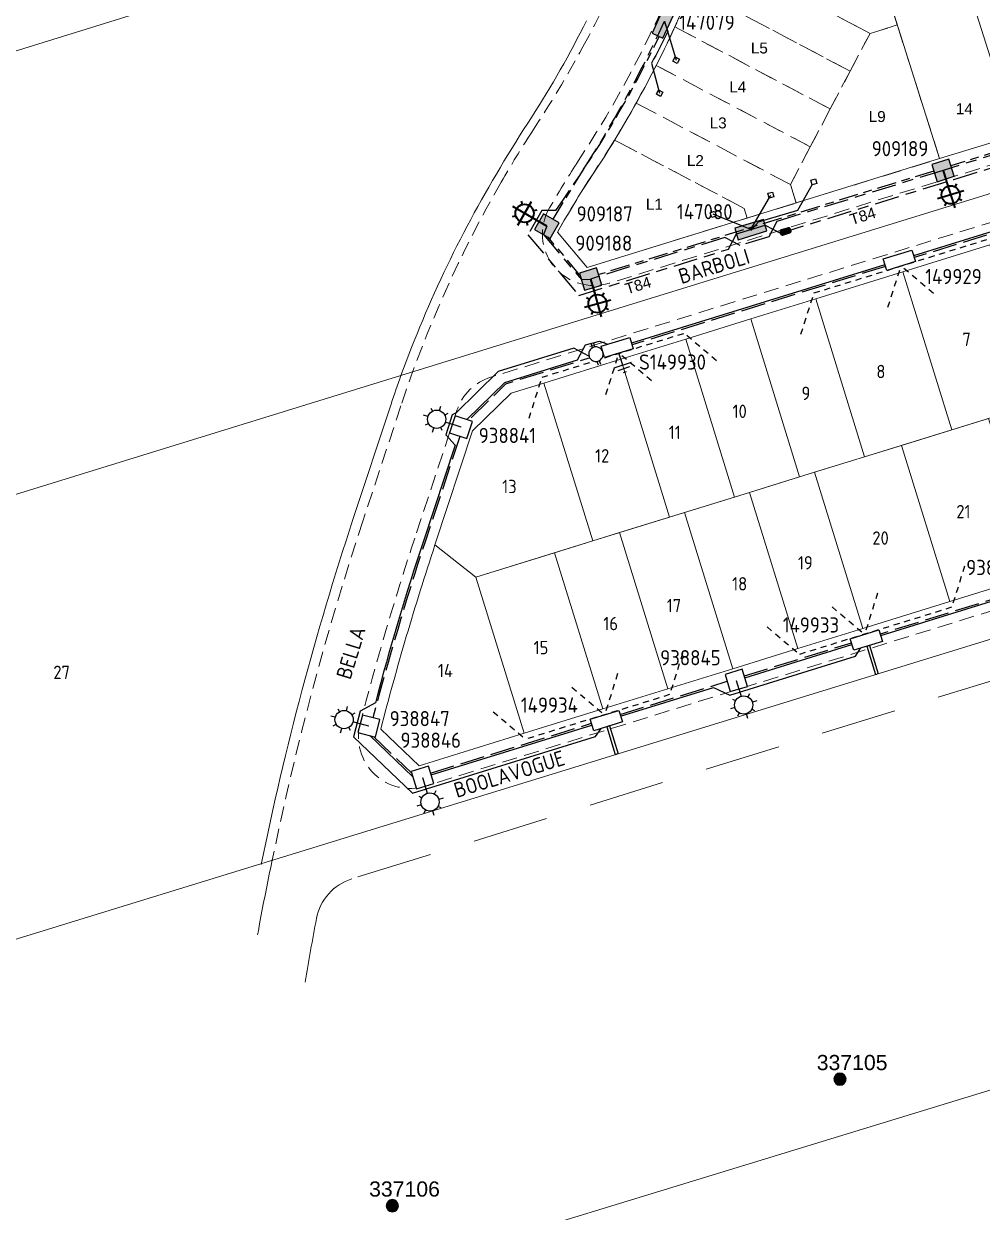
# Model space of a CAD drawing. Header units: metres. Extents: x 305887 to 307188, y 6269913 to 6270847.
# Drawn here: x 306325.2 to 306483, y 6270285.3 to 6270480.8 of the extents above; entities that cross this region are included whole.
import ezdxf
from ezdxf.enums import TextEntityAlignment as Align

# ---------------------------------------------------------------- set-up
doc = ezdxf.new("R2010")
doc.units = ezdxf.units.M
for name, pattern in [('Cable Exist UG', [8.2, 4, -1.2, 1.8, -1.2]), ('Dash', [5, 3, -2]), ('DASHED', [0.75, 0.5, -0.25]), ('IE Trench LV', [6.5, 5, -1.5]), ('IECLDOTA', [1.8, 1, -0.8]), ('IECLROU40', [4, 2.5, -1.5])]:
    doc.linetypes.add(name, pattern=pattern)
doc.layers.get('0').update_dxf_attribs({"color": 6})
for name, color, linetype, lineweight in [('Cadastre Developer_SP_EXT', 9, 'Continuous', 5), ('Cadastre Developer_SP_NEW', 2, 'Continuous', 5), ('Cadastre Land Parcels_SP_EXT', 9, 'Continuous', 5), ('Cadastre Road Names_SP_HV_LV_SL_EXT', 9, 'Continuous', 5)]:
    doc.layers.add(name, color=color, linetype=linetype, lineweight=lineweight)
for name, color, linetype in [('Equip_LV_EXT', 7, 'Continuous'), ('Equip_LV_NEW', 2, 'Continuous'), ('Equip_SP_SL_EXT', 7, 'Continuous'), ('Equip_SP_SL_NEW', 2, 'Continuous'), ('Mains_LV_EXT', 7, 'Continuous'), ('Mains_LV_NEW_R6', 2, 'Continuous'), ('Mains_LV_NEW_T84', 2, 'Continuous'), ('Mains_LV_SL_EXT', 7, 'Continuous'), ('Notes_SP_MISC', 7, 'Continuous'), ('Services_SP_EXT', 7, 'Continuous'), ('Services_SP_NEW_UG', 2, 'Continuous'), ('SupportsOH_SP_TR_HV_LV_SL_EXT', 7, 'Continuous'), ('SupportsUG_SP_LV_EXT', 7, 'Continuous'), ('SupportsUG_SP_LV_NEW', 2, 'Continuous'), ('SupportsUG_SP_LV_SL_EXT', 7, 'Continuous'), ('SupportsUG_SP_LV_SL_NEW', 2, 'Continuous'), ('Trench_SP_NEW', 2, 'Continuous'), ('UG_Details_SP_MISC', 7, 'Continuous')]:
    doc.layers.add(name, color=color, linetype=linetype)
doc.styles.add('COLUMN_LABEL', font='arial.ttf')
doc.styles.add('iecARIAL', font='arial.ttf', dxfattribs={"height": 2})
doc.styles.add('iecISOCP', font='isocp.shx')
doc.styles.add('ieISOCP', font='isocp.shx')
doc.styles.add('POLE_LABEL', font='arial.ttf')
doc.styles.add('SL_LABEL', font='arial.ttf')
doc.styles.get("Standard").update_dxf_attribs({"font": 'arial.ttf'})
doc.linetypes.add('Cable 4', pattern='A,5.25,-0.1,["o",Standard,S=2,R=0,X=1.2,Y=-0.7],-4', length=9.35)
doc.linetypes.add('Cable New UG', pattern='A,7,-0.25,["x",Standard,S=2,R=0,X=0.2,Y=-0.8],-2.1', length=9.35)

# ---------------------------------------------------------------- blocks, each defined once
blk = doc.blocks.new('COLUMN_EXT')
blk.add_hatch(color=256).paths.add_polyline_path([(-1.49, 1.48), (-1.49, -1.49), (1.48, -1.49), (1.48, 1.48)])
blk.add_lwpolyline([(-1.49, -1.49), (1.48, -1.49), (1.48, 1.48), (-1.49, 1.48)], close=True)
for tag, height, style, flags, p in [('ASSET_NUM', 2.5, 'COLUMN_LABEL', 8, (2, 2)), ('STRUCTURE_PLANT_NUMBER', 0.2, 'POLE_LABEL', 9, (1.81, 0.03)), ('STREET_CODE', 0.2, 'COLUMN_LABEL', 9, (1.81, -0.2))]:
    blk.add_attdef(tag, text='', height=height, dxfattribs=dict(style=style, flags=flags)).set_placement(p, align=Align.MIDDLE_LEFT)
at = {"flags": 9}
for tag, p in [('COLUMN_TYPE', (1.81, -0.4)), ('OWNED_BY', (1.81, -0.6)), ('STATE', (1.81, -0.8)), ('USAGE', (1.81, -1)), ('STREETNAME', (1.81, -1.6)), ('SUBURB', (1.81, -1.8)), ('LEGEND', (1.81, -1.2)), ('LOCATION', (1.81, -1.4)), ('NOTES', (1.81, -2))]:
    blk.add_attdef(tag, text='', height=0.2, dxfattribs=at).set_placement(p, align=Align.MIDDLE_LEFT)
at = {"flags": 1}
blk.add_attdef('Z', (1.81, -2.35), '', height=0.2, dxfattribs=at)
blk = doc.blocks.new('SL_LANTERN_EXT')
at = {"lineweight": 40}
for p, q in [((0, 1.97), (0, 6.47)), ((-2.25, 4.22), (2.25, 4.22)), ((-1.46, 5.68), (-1.06, 5.28)), ((1.46, 5.68), (1.06, 5.28)), ((-1.46, 2.76), (-1.06, 3.16)), ((0, 0), (0, 2.72)), ((1.46, 2.76), (1.06, 3.16))]:
    blk.add_line(p, q, dxfattribs=at)
blk.add_circle((0, 4.22), 1.5, dxfattribs=at)
at = {"style": 'iecARIAL', "flags": 8}
blk.add_attdef('ASSET_NUM', (1.5, 1.5), '', height=2.5, dxfattribs=at)
for tag, p, height, flags in [('OPERATING_VOLTAGE', (0.98, -1.65), 0.2, 9), ('ORIENTATION', (0.98, -1.85), 0.2, 9), ('OWNED_BY', (0.98, -2.05), 0.2, 9), ('CONSTRUCTED_VOLTAGE', (0.98, -0.65), 0.2, 9), ('CONTROL_TYPE', (0.98, -0.85), 0.2, 9), ('LANTERN_PURPOSE', (0.98, -1.05), 0.2, 9), ('LANTERN_TYPE', (0.98, -1.25), 0.2, 9), ('NO_PHASES', (0.98, -1.45), 0.2, 9), ('LNUMBER', (2.18, -3.25), 2.5, 8), ('STATE', (0.98, -2.25), 0.2, 9), ('USAGE', (0.98, -2.45), 0.2, 9), ('CEXIST', (0.98, -2.65), 0.2, 9), ('CNEW', (0.98, -2.85), 0.2, 9), ('CNUMBER', (0.98, -3.05), 0.2, 9), ('CREMOVE', (0.98, -3.25), 0.2, 9), ('CREPLACE', (0.98, -3.45), 0.2, 9), ('LKINGHEIGHT', (0.98, -3.65), 0.2, 9), ('LBRACKET', (0.98, -3.85), 0.2, 9), ('LBRACKETVOCAB', (0.98, -4.05), 0.2, 9), ('LCATEGORY', (0.98, -4.25), 0.2, 9), ('LCHARGE1', (0.98, -4.45), 0.2, 9), ('LCHARGE1PERCENT', (0.98, -4.65), 0.2, 9), ('LCHARGE2', (0.98, -4.85), 0.2, 9), ('LCHARGE2PERCENT', (0.98, -5.05), 0.2, 9), ('LCHARGE3', (0.98, -5.25), 0.2, 9), ('LCHARGE3PERCENT', (0.98, -5.45), 0.2, 9), ('LEXIST', (0.98, -5.65), 0.2, 9), ('LLAMP', (0.98, -5.85), 0.2, 9), ('LLAMPVOCAB', (0.98, -6.05), 0.2, 9), ('LMAST', (0.98, -6.25), 0.2, 9), ('LMASTVOCAB', (0.98, -6.45), 0.2, 9), ('LNEW', (0.98, -6.65), 0.2, 9), ('LANTNUMBER', (0.98, -6.85), 0.2, 9), ('LOUTREACH', (0.98, -7.25), 0.2, 9), ('LOUTREACHVOCAB', (0.98, -7.45), 0.2, 9), ('LRATECODE', (0.98, -7.65), 0.2, 9), ('LREMOVE', (0.98, -7.85), 0.2, 9), ('STREETNAME', (0.98, -9.25), 0.2, 9), ('SUBURB', (0.98, -9.45), 0.2, 1), ('LREPLACE', (0.98, -8.05), 0.2, 9), ('LTYPE', (0.98, -8.25), 0.2, 9), ('LTYPEVOCAB', (0.98, -8.45), 0.2, 9), ('LEGEND', (0.98, -8.65), 0.2, 9), ('LOCATION', (0.98, -8.85), 0.2, 9), ('NOTES', (0.98, -9.05), 0.2, 9)]:
    blk.add_attdef(tag, p, '', height=height, dxfattribs=dict(flags=flags))
blk = doc.blocks.new('POLE_EXT')
blk.add_hatch(color=256).paths.add_polyline_path([(-1, 0, 1), (1, 0, 1)])
blk.add_lwpolyline([(-1, 0, 1), (1, 0, 1)], format="xyb", close=True)
for tag, height, flags, p in [('pNumber', 2.5, 8, (-17.84, 2.07)), ('OWNED_BY', 0.2, 9, (1.35, -0.4)), ('SPECIAL_USE', 0.2, 9, (1.35, -0.8)), ('STATE', 0.2, 9, (1.35, -1)), ('cLV', 0.2, 9, (1.35, -1.4)), ('hDepth', 0.2, 9, (1.35, -1.6)), ('hDia', 0.2, 9, (1.35, -1.8)), ('cHV', 0.2, 9, (1.35, -2)), ('PARENT', 0.2, 9, (1.35, -0.6)), ('USAGE', 0.2, 9, (1.35, -1.2)), ('cLinedev', 0.2, 9, (1.35, -3.4)), ('pExisting', 0.2, 9, (1.35, -3.8)), ('LBRACKET', 0.2, 9, (1.35, -2.2)), ('LExisting', 0.2, 9, (1.35, -2.4)), ('LANTNUMBER', 0.2, 9, (1.35, -2.6)), ('LOther', 0.2, 9, (1.35, -2.8)), ('LRemove', 0.2, 9, (1.35, -3)), ('LEGEND', 0.2, 9, (1.35, -3.2)), ('LOCATION', 0.2, 9, (1.35, -3.6)), ('PFNUMBER', 0.2, 9, (1.35, -4)), ('pFooting', 0.2, 9, (1.35, -4.4)), ('pNew', 0.2, 9, (1.35, -4.6)), ('pRelocate', 0.2, 9, (1.35, -5)), ('pRemove', 0.2, 9, (1.35, -5.2)), ('pReplace', 0.2, 9, (1.35, -5.4)), ('pStay', 0.2, 9, (1.35, -5.6)), ('pType', 0.2, 9, (1.35, -5.8)), ('NEWPFNUMBER', 0.2, 9, (1.35, -4.2)), ('cspan', 0.2, 9, (1.35, -6)), ('STREETNAME', 0.2, 9, (1.35, -6.2)), ('SUBURB', 0.2, 9, (1.35, -6.4)), ('OPERATED_BY', 0.2, 9, (1.36, -7.01)), ('NOTES', 0.2, 9, (1.35, -6.6)), ('MAINTAINED_BY', 0.2, 9, (1.36, -6.81))]:
    blk.add_attdef(tag, text='', height=height, dxfattribs=dict(flags=flags)).set_placement(p, align=Align.MIDDLE_LEFT)
at = {"style": 'POLE_LABEL'}
for tag, height, flags, p in [('ASSET_NUM', 2.5, 8, (2, 2)), ('STRUCTURE_PLANT_NUMBER', 0.2, 9, (1.35, 0.03)), ('STREET_CODE', 0.2, 9, (1.35, -0.2))]:
    blk.add_attdef(tag, text='', height=height, dxfattribs=dict(at, flags=flags)).set_placement(p, align=Align.MIDDLE_LEFT)
at = {"flags": 1}
blk.add_attdef('Z', (1.35, -7.33), '', height=0.2, dxfattribs=at)
blk = doc.blocks.new('COLUMN_NEW')
for tag, flags, p in [('Z', 1, (1.5, -2.8)), ('LABEL_ALIGNMENT', 9, (1.5, -2.6))]:
    blk.add_attdef(tag, text='', height=0.2, dxfattribs=dict(flags=flags)).set_placement(p, align=Align.MIDDLE_LEFT)
blk.add_wipeout([(-1.485, -1.485), (1.485, -1.485), (1.485, 1.485), (-1.485, 1.485)])
at = {"lineweight": -3}
blk.add_lwpolyline([(-1.485, -1.485), (1.485, -1.485), (1.485, 1.485), (-1.485, 1.485)], close=True, dxfattribs=at)
for tag, height, flags, p in [('ASSET_NUM', 2.5, 8, (2, 2)), ('STREET_CODE', 0.2, 9, (1.5, 0)), ('OWNED_BY', 0.2, 9, (1.5, -0.4)), ('OPERATED_BY', 0.2, 9, (1.5, -0.6)), ('STATE', 0.2, 9, (1.5, -1)), ('SUBURB', 0.2, 9, (1.5, -1.8)), ('STREETNAME', 0.2, 9, (1.5, -2)), ('COLUMN_TYPE', 0.2, 9, (1.5, -0.2)), ('USAGE', 0.2, 9, (1.5, -1.2)), ('MAINTAINED_BY', 0.2, 9, (1.5, -0.8)), ('LEGEND', 0.2, 9, (1.5, -1.4)), ('PARENT', 0.2, 9, (1.5, -1.6)), ('LOCATION', 0.2, 9, (1.5, -2.2)), ('NOTES', 0.2, 9, (1.5, -2.4))]:
    blk.add_attdef(tag, text='', height=height, dxfattribs=dict(flags=flags)).set_placement(p, align=Align.MIDDLE_LEFT)
at = {"style": 'POLE_LABEL', "flags": 9}
blk.add_attdef('STRUCTURE_PLANT_NUMBER', text='', height=0.2, dxfattribs=at).set_placement((1.5, 0.242), align=Align.MIDDLE_LEFT)
blk = doc.blocks.new('*U29')
for p, q in [((0, 5.72), (0, 6.47)), ((-2.25, 4.22), (-1.5, 4.22)), ((-1.46, 5.68), (-1.06, 5.28)), ((1.46, 5.68), (1.06, 5.28)), ((1.5, 4.22), (2.25, 4.22)), ((-1.46, 2.76), (-1.06, 3.16)), ((0, 0), (0, 2.72)), ((1.46, 2.76), (1.06, 3.16)), ((0, 0), (0, 0))]:
    blk.add_line(p, q)
blk.add_circle((0, 4.22), 1.5)
at = {"style": 'SL_LABEL'}
for tag, height, flags, p in [('ASSET_NUM', 2.5, 8, (2, 2)), ('STREET_CODE', 0.2, 9, (0, -0.2))]:
    blk.add_attdef(tag, text='', height=height, dxfattribs=dict(at, flags=flags)).set_placement(p, align=Align.MIDDLE_LEFT)
for tag, p, flags in [('Z', (0, 0), 1), ('OPERATED_BY', (0, -9.61), 9)]:
    blk.add_attdef(tag, p, '', height=0.2, dxfattribs=dict(flags=flags))
for tag, height, flags, p in [('CONSTRUCTED_VOLTAGE', 0.2, 9, (0, -0.4)), ('CONTROL_TYPE', 0.2, 9, (0, -0.6)), ('OPERATING_VOLTAGE', 0.2, 9, (0, -1.4)), ('ORIENTATION', 0.2, 9, (0, -1.6)), ('OWNED_BY', 0.2, 9, (0, -1.8)), ('STATE', 0.2, 9, (0, -2)), ('LANTERN_PURPOSE', 0.2, 9, (0, -0.8)), ('LANTERN_TYPE', 0.2, 9, (0, -1)), ('NO_PHASES', 0.2, 9, (0, -1.2)), ('LNUMBER', 2.5, 8, (1.2, -2.8)), ('CEXIST', 0.2, 9, (0, -2.4)), ('CNEW', 0.2, 9, (0, -2.6)), ('CNUMBER', 0.2, 9, (0, -2.8)), ('CREMOVE', 0.2, 9, (0, -3)), ('CREPLACE', 0.2, 9, (0, -3.2)), ('USAGE', 0.2, 9, (0, -2.2)), ('LKINGHEIGHT', 0.2, 9, (0, -3.4)), ('LBRACKET', 0.2, 9, (0, -3.6)), ('LBRACKETVOCAB', 0.2, 9, (0, -3.8)), ('LCATEGORY', 0.2, 9, (0, -4)), ('LCHARGE1', 0.2, 9, (0, -4.2)), ('LCHARGE1PERCENT', 0.2, 9, (0, -4.4)), ('LCHARGE2', 0.2, 9, (0, -4.6)), ('LCHARGE2PERCENT', 0.2, 9, (0, -4.8)), ('LCHARGE3', 0.2, 9, (0, -5)), ('LCHARGE3PERCENT', 0.2, 9, (0, -5.2)), ('LEXIST', 0.2, 9, (0, -5.4)), ('LLAMP', 0.2, 9, (0, -5.6)), ('LLAMPVOCAB', 0.2, 9, (0, -5.8)), ('LMAST', 0.2, 9, (0, -6)), ('LMASTVOCAB', 0.2, 9, (0, -6.2)), ('LNEW', 0.2, 9, (0, -6.4)), ('LANTNUMBER', 0.2, 9, (0, -6.6)), ('LOUTREACH', 0.2, 9, (0, -7)), ('LOUTREACHVOCAB', 0.2, 9, (0, -7.2)), ('LRATECODE', 0.2, 9, (0, -7.4)), ('LREMOVE', 0.2, 9, (0, -7.6)), ('LREPLACE', 0.2, 9, (0, -7.8)), ('SUBURB', 0.2, 9, (0, -8.6)), ('STREETNAME', 0.2, 9, (0, -8.8)), ('LTYPE', 0.2, 9, (0, -8)), ('LTYPEVOCAB', 0.2, 9, (0, -8.2)), ('LEGEND', 0.2, 9, (0, -8.4)), ('LOCATION', 0.2, 9, (0, -9)), ('NOTES', 0.2, 9, (0, -9.2)), ('MAINTAINED_BY', 0.2, 9, (0, -9.86))]:
    blk.add_attdef(tag, text='', height=height, dxfattribs=dict(flags=flags)).set_placement(p, align=Align.MIDDLE_LEFT)
blk = doc.blocks.new('PILLAR_NEW')
at = {"flags": 8}
blk.add_attdef('ASSET_NUM', text='', height=2.5, dxfattribs=at).set_placement((2, 4), align=Align.MIDDLE_LEFT)
blk.add_wipeout([(-2.47, 0.99), (2.47, 0.99), (2.47, -0.99), (-2.47, -0.99)])
at = {"lineweight": -3}
blk.add_lwpolyline([(-2.47, 0.99), (2.47, 0.99), (2.47, -0.99), (-2.47, -0.99)], close=True, dxfattribs=at)
for tag, flags, p in [('STREET_CODE', 9, (1.5, 2)), ('OWNED_BY', 9, (1.5, 1.8)), ('OPERATED_BY', 9, (1.5, 1.6)), ('STATE', 9, (1.5, 1.2)), ('SUPPORT_TYPE', 9, (1.5, 1)), ('SUBURB', 9, (1.5, 0.2)), ('STREETNAME', 9, (1.5, 0)), ('MAINTAINED_BY', 9, (1.5, 1.4)), ('USAGE', 9, (1.5, 0.8)), ('LEGEND', 9, (1.5, 0.6)), ('PARENT', 9, (1.5, 0.4)), ('Z', 1, (1.5, -0.6)), ('LOCATION', 9, (1.5, -0.2)), ('NOTES', 9, (1.5, -0.4))]:
    blk.add_attdef(tag, text='', height=0.2, dxfattribs=dict(flags=flags)).set_placement(p, align=Align.MIDDLE_LEFT)
blk = doc.blocks.new('*U50')
for tag, p, flags in [('ORIENTATION', (0, 0), 9), ('Z', (0, 0), 1), ('USAGE', (0, -0.2), 9), ('NOTES', (0, -0.4), 9)]:
    blk.add_attdef(tag, p, '', height=0.2, dxfattribs=dict(flags=flags))
blk.add_wipeout([(-1.17, 6.33), (-1.28, 6.18), (-1.36, 6.01), (-1.43, 5.84), (-1.47, 5.65), (-1.49, 5.47), (-1.49, 5.28), (-1.46, 5.09), (-1.41, 4.91), (-1.34, 4.74), (-1.25, 4.58), (-1.13, 4.43), (-1, 4.29), (-0.86, 4.18), (-0.7, 4.08), (-0.53, 4), (-0.35, 3.95), (-0.16, 3.91), (0.03, 3.91), (0.21, 3.92), (0.4, 3.96), (0.57, 4.02), (0.74, 4.1), (0.9, 4.21), (1.04, 4.33), (1.17, 4.47), (1.28, 4.62), (1.36, 4.79), (1.43, 4.96), (1.47, 5.15), (1.49, 5.33), (1.49, 5.52), (1.46, 5.71), (1.41, 5.89), (1.34, 6.06), (1.25, 6.22), (1.13, 6.37), (1, 6.51), (0.86, 6.62), (0.7, 6.72), (0.53, 6.8), (0.35, 6.85), (0.16, 6.89), (-0.03, 6.89), (-0.21, 6.88), (-0.4, 6.84), (-0.57, 6.78), (-0.74, 6.7), (-0.9, 6.59), (-1.04, 6.47)])
for p, q in [((-0.25, 6.87), (-0.25, 7.62)), ((0.25, 6.87), (0.25, 7.62)), ((-0.25, 3.93), (-0.25, 3.18)), ((0.25, 3.93), (0.25, 3.18))]:
    blk.add_line(p, q)
blk.add_lwpolyline([(1.49, 5.4, 1), (-1.49, 5.4, 1)], format="xyb", close=True)
blk = doc.blocks.new('Earth')
for p, q in [((0, -2.04), (0, 0)), ((-1.5, -2.04), (1.5, -2.04)), ((-1, -2.64), (1, -2.64)), ((-0.25, -3.24), (0.25, -3.24))]:
    blk.add_line(p, q)
blk = doc.blocks.new('PILLAR_EXT')
blk.add_hatch(color=256).paths.add_polyline_path([(-2.475, 0.99), (-2.475, -0.99), (2.475, -0.99), (2.475, 0.99)])
blk.add_lwpolyline([(-2.475, -0.99), (2.475, -0.99), (2.475, 0.99), (-2.475, 0.99)], close=True)
at = {"style": 'iecARIAL', "flags": 8}
blk.add_attdef('ASSET_NUM', (1.5, 3.5), '', height=2.5, dxfattribs=at)
for tag, p, flags in [('OWNED_BY', (0, -0.2), 9), ('STATE', (0, -0.4), 9), ('SUPPORT_TYPE', (0, -0.6), 9), ('STREETNAME', (0, -1.8), 9), ('SUBURB', (0, -2), 1), ('USAGE', (0, -0.8), 9), ('LEGEND', (0, -1), 9), ('LOCATION', (0, -1.2), 9), ('NOTES', (0, -1.4), 9), ('PARENT', (0, -1.6), 9)]:
    blk.add_attdef(tag, p, '', height=0.2, dxfattribs=dict(flags=flags))
blk = doc.blocks.new('LV_STJ_EXT')
h = blk.add_hatch(color=256)
edge = h.paths.add_edge_path()
edge.add_ellipse((-0.59, 0.13), major_axis=(0.226, 0.226), ratio=1, start_angle=45, end_angle=135)
edge.add_line((-0.91, 0.13), (-0.91, -0.13))
edge.add_ellipse((-0.59, -0.13), major_axis=(0.226, 0.226), ratio=1, start_angle=135, end_angle=225)
edge.add_line((-0.59, -0.45), (0.59, -0.45))
edge.add_ellipse((0.59, -0.13), major_axis=(-0.226, 0.226), ratio=1, start_angle=135, end_angle=225)
edge.add_line((0.91, -0.13), (0.91, 0.13))
edge.add_ellipse((0.59, 0.13), major_axis=(-0.226, 0.226), ratio=1, start_angle=225, end_angle=315)
edge.add_line((0.59, 0.45), (-0.59, 0.45))
blk.add_lwpolyline([(-0.91, 0.13), (-0.91, -0.13, 0.414214), (-0.59, -0.45), (0.59, -0.45, 0.414214), (0.91, -0.13), (0.91, 0.13, 0.414214), (0.59, 0.45), (-0.59, 0.45, 0.414214)], format="xyb", close=True)
at = {"flags": 1}
blk.add_attdef('Z', (0, 0), '', height=0.2, dxfattribs=at)
at = {"flags": 9}
for tag, p in [('ORIENTATION', (0, 0)), ('USAGE', (0, -0.2)), ('LEGEND', (0, -0.4)), ('NOTES', (0, -0.6))]:
    blk.add_attdef(tag, text='', height=0.2, dxfattribs=at).set_placement(p, align=Align.MIDDLE_LEFT)
blk = doc.blocks.new('CCP_EXT')
at = {"flags": 9}
for tag, p in [('STATE', (0, -1.8)), ('NOTES', (0, -2))]:
    blk.add_attdef(tag, text='', height=0.2, dxfattribs=at).set_placement(p, align=Align.MIDDLE_LEFT)
blk.add_wipeout([(0, 0.57), (0.57, 0), (0, -0.57), (-0.57, 0)])
blk.add_lwpolyline([(-0.57, 0), (0, 0.57), (0.57, 0), (0, -0.57), (-0.57, 0)])
at = {"flags": 1}
blk.add_attdef('Z', (0, 0), '', height=0.2, dxfattribs=at)
at = {"flags": 9}
for tag, p in [('CCP_TYPE', (0, 0)), ('CONSTRUCTED_VOLTAGE', (0, -0.2)), ('OPERATING_VOLTAGE', (0, -0.6)), ('ORIENTATION', (0, -0.8)), ('OWNED_BY', (0, -1)), ('NO_PHASES', (0, -0.4)), ('USAGE', (0, -1.2)), ('LEGEND', (0, -1.4)), ('LIFE_SUPPORT', (0, -1.6))]:
    blk.add_attdef(tag, text='', height=0.2, dxfattribs=at).set_placement(p, align=Align.MIDDLE_LEFT)

msp = doc.modelspace()

# ---------------------------------------------------------------- linework, layer by layer
at = {"layer": 'Cadastre Developer_SP_EXT', "linetype": 'Dash'}
for points in [[(306440.08, 6270499.82), (306437.8, 6270493.34), (306464.5, 6270479.24), (306468.99, 6270480.64), (306466.81, 6270487.51), (306464.93, 6270486.59), (306440.08, 6270499.82)], [(306437.81, 6270493.34), (306435.22, 6270486.77), (306461.22, 6270473.04), (306464.5, 6270479.24), (306437.81, 6270493.34)], [(306435.22, 6270486.76), (306432.39, 6270480.32), (306457.94, 6270466.82), (306461.22, 6270473.04), (306435.22, 6270486.76)], [(306468.99, 6270480.64), (306464.5, 6270479.24), (306461.22, 6270473.04), (306457.94, 6270466.82), (306454.66, 6270460.59), (306451.38, 6270454.39), (306452.31, 6270451.36), (306475.95, 6270458.65), (306468.99, 6270480.64)], [(306432.39, 6270480.32), (306429.31, 6270473.98), (306454.66, 6270460.6), (306457.94, 6270466.82), (306432.39, 6270480.32)], [(306429.31, 6270473.98), (306426.01, 6270467.79), (306451.38, 6270454.39), (306454.66, 6270460.6), (306429.31, 6270473.98)], [(306426.01, 6270467.79), (306422.46, 6270461.71), (306443.79, 6270450.45), (306444.29, 6270448.88), (306452.32, 6270451.34), (306451.38, 6270454.39), (306426.01, 6270467.79)], [(306422.46, 6270461.71), (306418.9, 6270456.15), (306416.23, 6270451.94), (306414.26, 6270448.68), (306413.03, 6270446.56), (306417.93, 6270440.75), (306444.29, 6270448.88), (306443.79, 6270450.45), (306422.46, 6270461.71)]]:
    msp.add_lwpolyline(points, close=True, dxfattribs=at)
at = {"layer": 'Cadastre Developer_SP_NEW', "color": 3}
msp.add_line((306385.66, 6270418.26), (306379.39, 6270399.27), dxfattribs=at)
at = {"layer": 'Cadastre Developer_SP_NEW', "color": 3, "flags": 128}
for points in [[(306492.27, 6270418.46), (306484.23, 6270444.45), (306469.9, 6270440.02), (306477.94, 6270414.03), (306492.27, 6270418.46)], [(306477.94, 6270414.03), (306469.9, 6270440.02), (306455.57, 6270435.58), (306463.61, 6270409.6), (306477.94, 6270414.03)], [(306463.61, 6270409.6), (306455.57, 6270435.58), (306444.87, 6270432.27), (306452.91, 6270406.28), (306463.61, 6270409.6)], [(306452.91, 6270406.28), (306444.87, 6270432.27), (306434.17, 6270428.96), (306442.21, 6270402.97), (306452.91, 6270406.28)], [(306442.21, 6270402.97), (306434.17, 6270428.96), (306423.47, 6270425.65), (306431.51, 6270399.66), (306442.21, 6270402.97)], [(306431.51, 6270399.66), (306423.47, 6270425.65), (306410.81, 6270421.73), (306418.85, 6270395.74), (306431.51, 6270399.66)], [(306418.85, 6270395.74), (306410.81, 6270421.73), (306405.42, 6270420.06), (306399.07, 6270413.84), (306392.88, 6270395.08), (306399.59, 6270389.78), (306418.85, 6270395.74)], [(306477.63, 6270385.78), (306491.96, 6270390.21), (306484.01, 6270415.91), (306469.68, 6270411.47), (306477.63, 6270385.78)], [(306463.3, 6270381.34), (306477.63, 6270385.78), (306469.68, 6270411.47), (306455.35, 6270407.04), (306463.3, 6270381.34)], [(306463.3, 6270381.34), (306455.35, 6270407.04), (306444.65, 6270403.73), (306452.6, 6270378.03), (306463.3, 6270381.34)], [(306441.9, 6270374.72), (306452.6, 6270378.03), (306444.65, 6270403.73), (306433.95, 6270400.42), (306441.9, 6270374.72)], [(306441.9, 6270374.72), (306433.95, 6270400.42), (306423.25, 6270397.11), (306431.2, 6270371.41), (306441.9, 6270374.72)], [(306420.5, 6270368.1), (306431.2, 6270371.41), (306423.25, 6270397.11), (306412.55, 6270393.79), (306420.5, 6270368.1)], [(306407.54, 6270364.09), (306420.5, 6270368.1), (306412.55, 6270393.79), (306399.59, 6270389.78), (306407.54, 6270364.09)]]:
    msp.add_lwpolyline(points, dxfattribs=at)
msp.add_lwpolyline([(306390.27, 6270358.74), (306407.54, 6270364.09), (306399.59, 6270389.78), (306392.88, 6270395.08, 0.01624), (306383.95, 6270364.77), (306390.27, 6270358.74)], format="xyb", dxfattribs=at)
at = {"layer": 'Cadastre Developer_SP_NEW', "color": 3}
for centre, radius, start, end in [((306573.56, 6270356.2), 197.88, 160.2749, 161.7226), ((306854.16, 6270242.46), 500, 161.722, 168.4596)]:
    msp.add_arc(centre, radius, start, end, dxfattribs=at)
at = {"layer": 'Cadastre Land Parcels_SP_EXT', "linetype": 'Continuous'}
for points in [[(306204.25, 6270705.56), (306280.03, 6270462.79), (306355.3, 6270486.17), (306286.27, 6270707.22), (306272.76, 6270750.51), (306256.6, 6270737.4), (306199.83, 6270719.7), (306204.25, 6270705.56)], [(306500.78, 6270466.31), (306492.59, 6270492.1), (306480.2, 6270488.24), (306488.37, 6270462.48), (306500.78, 6270466.31)], [(306488.37, 6270462.48), (306480.2, 6270488.24), (306467.8, 6270484.39), (306475.95, 6270458.65), (306488.37, 6270462.48)]]:
    msp.add_lwpolyline(points, close=True, dxfattribs=at)
for points in [[(306355.3, 6270486.17), (306280.03, 6270462.79)], [(306432.71, 6270481.02), (306432.21, 6270479.94), (306431.71, 6270478.86), (306431.2, 6270477.79), (306430.68, 6270476.72), (306430.15, 6270475.65), (306429.62, 6270474.59), (306429.08, 6270473.53), (306428.53, 6270472.47), (306427.98, 6270471.42), (306427.42, 6270470.37), (306426.85, 6270469.32), (306426.28, 6270468.28), (306425.7, 6270467.24), (306425.11, 6270466.21), (306424.52, 6270465.18), (306423.92, 6270464.15), (306423.31, 6270463.13), (306422.7, 6270462.11), (306422.08, 6270461.09), (306421.46, 6270460.08), (306420.82, 6270459.07), (306420.17, 6270458.08), (306419.52, 6270457.09), (306418.9, 6270456.15), (306418.29, 6270455.21), (306417.68, 6270454.26), (306417.08, 6270453.31), (306416.48, 6270452.36), (306415.89, 6270451.4), (306415.31, 6270450.44), (306414.73, 6270449.47), (306414.16, 6270448.51), (306413.59, 6270447.53), (306413.03, 6270446.56), (306417.93, 6270440.75), (306475.95, 6270458.65), (306475.95, 6270458.65), (306467.8, 6270484.39)], [(306203.1, 6270366.16), (306387.29, 6270422.99), (306387.29, 6270422.99), (306387.71, 6270424.13), (306388.14, 6270425.28), (306388.58, 6270426.42), (306389.02, 6270427.56), (306389.47, 6270428.69), (306389.93, 6270429.83), (306390.39, 6270430.96), (306390.86, 6270432.09), (306391.34, 6270433.21), (306391.83, 6270434.33), (306392.32, 6270435.45), (306392.82, 6270436.57), (306393.32, 6270437.68), (306393.84, 6270438.79), (306394.36, 6270439.9), (306394.88, 6270441), (306395.42, 6270442.1), (306395.96, 6270443.2), (306396.51, 6270444.3), (306397.06, 6270445.39), (306397.63, 6270446.47), (306398.19, 6270447.56), (306398.77, 6270448.64), (306399.35, 6270449.71), (306399.94, 6270450.79), (306400.54, 6270451.86), (306401.14, 6270452.92), (306401.75, 6270453.98), (306402.36, 6270455.04), (306402.99, 6270456.1), (306403.61, 6270457.15), (306404.24, 6270458.21), (306404.88, 6270459.26), (306405.52, 6270460.31), (306406.17, 6270461.35), (306406.82, 6270462.39), (306407.48, 6270463.43), (306408.15, 6270464.46), (306408.77, 6270465.42), (306409.39, 6270466.38), (306410, 6270467.35), (306410.6, 6270468.33), (306411.19, 6270469.31), (306411.78, 6270470.29), (306412.37, 6270471.27), (306412.94, 6270472.26), (306413.51, 6270473.26), (306414.07, 6270474.26), (306414.63, 6270475.26), (306415.18, 6270476.26), (306415.72, 6270477.27), (306416.26, 6270478.28), (306416.78, 6270479.3), (306417.31, 6270480.32), (306417.82, 6270481.34)], [(306553.34, 6270400.83), (306241.87, 6270304.98)], [(306588.97, 6270259.28), (306567.58, 6270340.59), (306567.44, 6270339.53), (306567.22, 6270338.48), (306566.92, 6270337.45), (306566.56, 6270336.43), (306566.12, 6270335.45), (306565.62, 6270334.5), (306565.05, 6270333.58), (306564.41, 6270332.71), (306563.72, 6270331.89), (306562.97, 6270331.12), (306562.17, 6270330.4), (306561.32, 6270329.74), (306560.42, 6270329.14), (306559.49, 6270328.6), (306558.52, 6270328.14), (306557.52, 6270327.74), (306556.49, 6270327.42), (306555.44, 6270327.14), (306280.99, 6270243.25)], [(306280.99, 6270243.25), (306555.44, 6270327.14)]]:
    msp.add_lwpolyline(points, dxfattribs=at)
at = {"layer": 'Cadastre Land Parcels_SP_EXT', "color": 3, "linetype": 'Continuous'}
msp.add_lwpolyline([(306561.45, 6270476.72), (306418.71, 6270432.68), (306387.29, 6270422.99), (306203.1, 6270366.16), (306241.87, 6270304.98), (306553.34, 6270400.83)], dxfattribs=at)
at = {"layer": 'Mains_LV_EXT', "linetype": 'Cable Exist UG'}
msp.add_lwpolyline([(306430.66, 6270481.29), (306430.66, 6270481.29), (306430.66, 6270481.29), (306430.66, 6270481.29, -0.046947), (306412.77, 6270450.09), (306410.48, 6270450.14), (306410.48, 6270450.14), (306408.17, 6270446.13), (306416.57, 6270436.14), (306441.19, 6270443.74), (306442.51, 6270446.25), (306444.88, 6270446.97)], format="xyb", dxfattribs=at)
for points in [[(306449.74, 6270446.38), (306478.29, 6270455.23), (306478.29, 6270455.23), (306478.29, 6270455.23), (306495.37, 6270460.46), (306496.7, 6270462.96)], [(306444.88, 6270446.97), (306447.24, 6270447.71), (306449.74, 6270446.38)]]:
    msp.add_lwpolyline(points, dxfattribs=at)
at = {"layer": 'Mains_LV_NEW_R6', "color": 2, "linetype": 'Cable 4', "ltscale": 0.7, "flags": 128}
for points in [[(306443.9, 6270373.24), (306461.52, 6270378.7)], [(306392.26, 6270357.26), (306418.72, 6270365.45)], [(306382.17, 6270363.71), (306389.26, 6270356.94)]]:
    msp.add_lwpolyline(points, dxfattribs=at)
at = {"layer": 'Mains_LV_NEW_T84', "color": 2, "linetype": 'Cable New UG', "ltscale": 0.7, "flags": 128}
for points in [[(306513.37, 6270455.56), (306471.67, 6270442.66)], [(306466.95, 6270441.2), (306425.25, 6270428.29)], [(306466.25, 6270380.16), (306489.11, 6270387.24), (306491.49, 6270385.88), (306515.8, 6270393.4), (306516.7, 6270394.74)], [(306423.45, 6270366.92), (306438.71, 6270371.64), (306441.4, 6270370.38), (306462.11, 6270376.79), (306463.01, 6270378.13)]]:
    msp.add_lwpolyline(points, dxfattribs=at)
msp.add_lwpolyline([(306418.23, 6270426.13), (306415.73, 6270427.44), (306403.31, 6270423.6), (306396.4, 6270416.81), (306395.73, 6270416.47), (306394.66, 6270413.19), (306396.19, 6270411.5), (306390.98, 6270395.71, 0.015906), (306383.08, 6270369.11), (306380.59, 6270367.73), (306379.49, 6270363.5), (306389.2, 6270354.22), (306419.32, 6270363.54), (306420.22, 6270364.89, 0.015906)], format="xyb", dxfattribs=at)
at = {"layer": 'Mains_LV_SL_EXT', "linetype": 'Cable Exist UG'}
for points in [[(306501.38, 6270464.44), (306499.57, 6270461.75), (306499.57, 6270461.75), (306497.29, 6270461.05), (306494.79, 6270462.37), (306476.51, 6270456.72), (306476.51, 6270456.72)], [(306411.3, 6270447.56), (306410.76, 6270446.16), (306416.98, 6270438.77), (306418.51, 6270438.84)]]:
    msp.add_lwpolyline(points, dxfattribs=at)
at = {"layer": 'Services_SP_NEW_UG', "color": 2, "linetype": 'IECLDOTA'}
msp.add_line((306453.12, 6270429.77), (306455.27, 6270436.54), dxfattribs=at)
at = {"layer": 'Trench_SP_NEW', "linetype": 'IE Trench LV', "ltscale": 0.8, "flags": 128}
for points in [[(306513.46, 6270455.28), (306471.76, 6270442.37)], [(306467.03, 6270440.91), (306425.33, 6270428)], [(306420.61, 6270426.54), (306404.52, 6270421.56), (306398.45, 6270415.6)], [(306443.81, 6270373.53), (306491.03, 6270388.14)], [(306423.37, 6270367.2), (306440.97, 6270372.65)], [(306392.17, 6270357.55), (306418.64, 6270365.74)], [(306382.77, 6270363.55), (306389.08, 6270357.52)]]:
    msp.add_lwpolyline(points, dxfattribs=at)
msp.add_lwpolyline([(306396.99, 6270412.95), (306391.26, 6270395.61, 0.015476), (306382.68, 6270366.64, 0.015859)], format="xyb", dxfattribs=at)
at = {"layer": 'UG_Details_SP_MISC', "color": 8, "linetype": 'DASHED', "lineweight": 0, "ltscale": 5}
for p, q in [((306561.37, 6270481.41), (306421.59, 6270438.15)), ((306553.34, 6270469.5), (306402.07, 6270422.69)), ((306387.28, 6270417.99), (306381.01, 6270399)), ((306396.51, 6270417.23), (306389.55, 6270396.18)), ((306553.26, 6270405.52), (306391.3, 6270355.4))]:
    msp.add_line(p, q, dxfattribs=at)
at = {"layer": 'UG_Details_SP_MISC', "color": 8, "linetype": 'IECLROU40', "lineweight": 0, "ltscale": 5}
msp.add_line((306545, 6270391.45), (306379.21, 6270340.14), dxfattribs=at)
at = {"layer": 'UG_Details_SP_MISC'}
for p, q in [((306465.38, 6270373.76), (306465.61, 6270373.83)), ((306465.84, 6270373.9), (306465.61, 6270373.83)), ((306422.56, 6270360.58), (306422.79, 6270360.66)), ((306423.02, 6270360.73), (306422.79, 6270360.66))]:
    msp.add_line(p, q, dxfattribs=at)
at = {"layer": 'UG_Details_SP_MISC', "color": 8, "linetype": 'DASHED', "lineweight": 0, "ltscale": 5, "flags": 128}
msp.add_lwpolyline([(306417.24, 6270477.03), (306417.24, 6270477.03, 0.055143), (306430.25, 6270508.74), (306430.25, 6270508.74)], format="xyb", dxfattribs=at)
at = {"layer": 'UG_Details_SP_MISC', "color": 7, "linetype": 'Cable Exist UG', "ltscale": 0.8, "flags": 128}
msp.add_lwpolyline([(306412.33, 6270448.68), (306417.47, 6270457.06, 0.03467), (306429.79, 6270478.77, 0.036711)], format="xyb", dxfattribs=at)
for points in [[(306498.89, 6270464), (306477.82, 6270457.49)], [(306416.75, 6270439.5), (306411.52, 6270445.72)]]:
    msp.add_lwpolyline(points, dxfattribs=at)
at = {"layer": 'UG_Details_SP_MISC', "color": 8, "linetype": 'DASHED', "lineweight": 0, "ltscale": 5}
for centre, radius, start, end in [((306267.91, 6270556.58), 178.14, 326.3556, 341.7521), ((306260.51, 6270561.72), 178.14, 326.3556, 331.6133), ((306574.23, 6270356.24), 196.88, 147.1577, 149.9587), ((306574.23, 6270356.24), 187.88, 147.2519, 149.8775), ((306574.23, 6270356.24), 196.88, 149.9587, 161.7227), ((306419.07, 6270446.27), 8.5, 149.8775, 287.1954), ((306404.58, 6270414.57), 8.5, 107.1954, 161.722), ((306854.83, 6270242.5), 499, 161.722, 168.3567), ((306854.83, 6270242.5), 490, 161.722, 165.4435), ((306388.79, 6270363.52), 8.5, 165.4435, 287.1954)]:
    msp.add_arc(centre, radius, start, end, dxfattribs=at)
at = {"layer": 'UG_Details_SP_MISC', "color": 8, "linetype": 'IECLROU40', "lineweight": 0, "ltscale": 5}
for centre, radius, start, end in [((306705.88, 6270270.26), 347.52, 167.883, 171.0034), ((306381.73, 6270332.02), 8.5, 107.1954, 169.285), ((306854.83, 6270242.5), 490, 169.285, 170.5297)]:
    msp.add_arc(centre, radius, start, end, dxfattribs=at)

# ---------------------------------------------------------------- block references
at = {"layer": 'Equip_LV_EXT', "rotation": 17.0255327115121}
msp.add_blockref('LV_STJ_EXT', (306450.59, 6270446.67), dxfattribs=at)
at = {"layer": 'Equip_SP_SL_EXT'}
for p, rotation in [((306476.51, 6270456.72), 197.3874613589139), ((306411.3, 6270447.56), 60.28846743644375), ((306418.51, 6270438.84), 195.6163259549895)]:
    msp.add_blockref('SL_LANTERN_EXT', p, dxfattribs=dict(at, rotation=rotation))
at = {"layer": 'SupportsOH_SP_TR_HV_LV_SL_EXT'}
ref = msp.add_blockref('POLE_EXT', (306459.55, 6270307.17), dxfattribs=at)
ref.add_attrib('ASSET_NUM', '337105', dxfattribs={"layer": '0', "height": 2.5, "style": 'POLE_LABEL'}).set_placement((306461.55, 6270307.92), align=Align.BOTTOM_CENTER)
ref = msp.add_blockref('POLE_EXT', (306385.87, 6270286.36), dxfattribs=at)
ref.add_attrib('ASSET_NUM', '337106', dxfattribs={"layer": '0', "height": 2.5, "style": 'POLE_LABEL'}).set_placement((306387.87, 6270287.11), align=Align.BOTTOM_CENTER)
at = {"layer": 'SupportsUG_SP_LV_EXT'}
ref = msp.add_blockref('PILLAR_EXT', (306430.55, 6270481.15), dxfattribs=dict(at, rotation=245.1765460781274))
ref.add_attrib('ASSET_NUM', '147079', dxfattribs={"layer": '0', "height": 2.5, "style": 'iecISOCP'}).set_placement((306433.08, 6270481.09), align=Align.MIDDLE_LEFT)
ref = msp.add_blockref('PILLAR_EXT', (306444.88, 6270446.97), dxfattribs=dict(at, rotation=17.18181829082069))
ref.add_attrib('ASSET_NUM', '147080', dxfattribs={"layer": '0', "height": 2.5, "style": 'iecISOCP'}).set_placement((306441.87, 6270449.92), align=Align.MIDDLE_RIGHT)
at = {"layer": 'SupportsUG_SP_LV_SL_EXT'}
ref = msp.add_blockref('COLUMN_EXT', (306476.51, 6270456.72), dxfattribs=dict(at, rotation=17.32004642544704))
ref.add_attrib('ASSET_NUM', '909189', dxfattribs={"layer": '0', "height": 2.5, "style": 'ieISOCP'}).set_placement((306474.1, 6270461.54), align=Align.TOP_RIGHT)
ref = msp.add_blockref('COLUMN_EXT', (306411.3, 6270447.56), dxfattribs=dict(at, rotation=330.0554312171343))
ref.add_attrib('ASSET_NUM', '909187', dxfattribs={"layer": '0', "height": 2.5, "style": 'ieISOCP'}).set_placement((306416.2, 6270450.81), align=Align.TOP_LEFT)
ref = msp.add_blockref('COLUMN_EXT', (306418.51, 6270438.84), dxfattribs=dict(at, rotation=16.98250814525011))
ref.add_attrib('ASSET_NUM', '909188', dxfattribs={"layer": '0', "height": 2.5, "style": 'ieISOCP'}).set_placement((306416, 6270444.74), align=Align.MIDDLE_LEFT)

# ---------------------------------------------------------------- texts
at = {"layer": 'Cadastre Developer_SP_EXT'}
for s, p in [('L5', (306444.88, 6270475.95)), ('L4', (306441.33, 6270469.55)), ('L3', (306438.1, 6270463.62)), ('L9', (306464.28, 6270464.67)), ('L2', (306434.35, 6270457.43)), ('L1', (306427.6, 6270450.24))]:
    msp.add_text(s, height=1.8, dxfattribs=at).set_placement(p)
at = {"layer": 'Cadastre Developer_SP_NEW', "color": 3, "linetype": 'Continuous', "style": 'iecISOCP'}
for s, p in [('7', (306479.7, 6270427.82)), ('8', (306465.54, 6270422.52)), ('9', (306453.22, 6270418.93)), ('10', (306441.87, 6270415.97)), ('11', (306431.36, 6270412.52)), ('12', (306419.24, 6270408.65)), ('13', (306403.95, 6270403.6)), ('21', (306478.7, 6270399.47)), ('20', (306464.88, 6270395.12)), ('19', (306452.63, 6270391.05)), ('18', (306441.8, 6270387.59)), ('17', (306431.04, 6270384.01)), ('16', (306420.6, 6270381.05)), ('15', (306409.12, 6270377.1)), ('27', (306330.07, 6270373.02)), ('14', (306393.37, 6270373.32))]:
    msp.add_text(s, height=2.2, dxfattribs=at).set_placement(p)
at = {"layer": 'Cadastre Land Parcels_SP_EXT'}
msp.add_text('14', height=1.8, dxfattribs=at).set_placement((306478.63, 6270465.96))
at = {"layer": 'Cadastre Road Names_SP_HV_LV_SL_EXT', "color": 7, "linetype": 'Continuous', "ltscale": 5, "char_height": 2.5, "attachment_point": 1, "style": 'iecISOCP'}
for s, insert, rotation in [('\\pi1.0511;{\\C2;BARBOLI}', (306431.71, 6270440.07), 17.0009), ('\\pi2.6761;{\\C2;BELLA}', (306375.79, 6270370.96), 73.0169)]:
    msp.add_mtext_dynamic_manual_height_columns(s, width=14.1022, gutter_width=4, heights=[0], dxfattribs=dict(at, insert=insert, rotation=rotation))
at = {"layer": 'Mains_LV_EXT'}
for p in [(306461.5, 6270447.7), (306424.51, 6270436.29)]:
    msp.add_text('T84', height=1.8, rotation=17.3286, dxfattribs=at).set_placement(p)

# ---------------------------------------------------------------- next in the draw order: block references
at = {"layer": 'Services_SP_EXT', "rotation": 106.8019776142995}
for p in [(306432.61, 6270474.85), (306429.87, 6270469.4)]:
    msp.add_blockref('CCP_EXT', p, dxfattribs=at)
at = {"layer": 'SupportsUG_SP_LV_NEW'}
ref = msp.add_blockref('PILLAR_NEW', (306469.31, 6270441.93), dxfattribs=dict(at, rotation=197.0105673577086))
ref.add_attrib('ASSET_NUM', '149929', dxfattribs={"height": 2.5, "style": 'iecISOCP'}).set_placement((306473.58, 6270439.25), align=Align.MIDDLE_LEFT)
ref = msp.add_blockref('PILLAR_NEW', (306422.88, 6270427.57), dxfattribs=dict(at, rotation=197.0105673577086))
ref.add_attrib('ASSET_NUM', 'S149930', dxfattribs={"height": 2.5, "style": 'iecISOCP'}).set_placement((306426.48, 6270425.18), align=Align.MIDDLE_LEFT)
ref = msp.add_blockref('PILLAR_NEW', (306463.89, 6270379.43), dxfattribs=dict(at, rotation=17.01056735770861))
ref.add_attrib('ASSET_NUM', '149933', dxfattribs={"height": 2.5, "style": 'iecISOCP'}).set_placement((306450.13, 6270381.92), align=Align.MIDDLE_LEFT)
ref = msp.add_blockref('PILLAR_NEW', (306421.09, 6270366.19), dxfattribs=dict(at, rotation=17.01056735770861))
ref.add_attrib('ASSET_NUM', '149934', dxfattribs={"height": 2.5, "style": 'iecISOCP'}).set_placement((306407.02, 6270368.74), align=Align.MIDDLE_LEFT)
at = {"layer": 'SupportsUG_SP_LV_SL_NEW'}
ref = msp.add_blockref('COLUMN_NEW', (306397.17, 6270414.46), dxfattribs=dict(at, rotation=71.93387494195784))
ref.add_attrib('ASSET_NUM', '938841', dxfattribs={"color": 2, "height": 2.5, "style": 'iecISOCP'}).set_placement((306400.09, 6270413.1), align=Align.MIDDLE_LEFT)
ref = msp.add_blockref('COLUMN_NEW', (306492.54, 6270388.29), dxfattribs=dict(at, rotation=196.8027332953705))
ref.add_attrib('ASSET_NUM', '938844', dxfattribs={"color": 2, "height": 2.5, "style": 'iecISOCP'}).set_placement((306480.33, 6270391.38), align=Align.MIDDLE_LEFT)
ref = msp.add_blockref('COLUMN_NEW', (306442.48, 6270372.8), dxfattribs=dict(at, rotation=196.8027332953705))
ref.add_attrib('ASSET_NUM', '938845', dxfattribs={"color": 2, "height": 2.5, "style": 'iecISOCP'}).set_placement((306429.96, 6270376.53), align=Align.MIDDLE_LEFT)
ref = msp.add_blockref('COLUMN_NEW', (306382.01, 6270365.28), dxfattribs=dict(at, rotation=75.31150284584339))
ref.add_attrib('ASSET_NUM', '938847', dxfattribs={"color": 2, "height": 2.5, "style": 'iecISOCP'}).set_placement((306385.43, 6270366.51), align=Align.MIDDLE_LEFT)

# ---------------------------------------------------------------- next in the draw order: linework, layer by layer
at = {"layer": 'Mains_LV_NEW_R6', "color": 2, "linetype": 'Continuous', "ltscale": 0.8, "flags": 128}
msp.add_lwpolyline([(306416.32, 6270425.54), (306417.64, 6270428.03), (306419.95, 6270428.63), (306421.33, 6270428.13)], dxfattribs=at)
at = {"layer": 'Mains_LV_NEW_R6', "color": 2, "linetype": 'Cable 4', "ltscale": 0.7, "flags": 128}
msp.add_lwpolyline([(306398.13, 6270415.71), (306404.36, 6270421.83), (306416.32, 6270425.54)], dxfattribs=at)
at = {"layer": 'Mains_LV_SL_EXT', "linetype": 'Cable Exist UG'}
msp.add_lwpolyline([(306476.51, 6270456.72), (306449.15, 6270448.3), (306447.83, 6270445.79), (306443.1, 6270444.33), (306440.6, 6270445.65), (306440.6, 6270445.65), (306418.51, 6270438.84)], dxfattribs=at)
at = {"layer": 'Services_SP_EXT'}
msp.add_lwpolyline([(306430.63, 6270481.28), (306431.19, 6270479.59), (306431.19, 6270479.59, -0.015724), (306428.52, 6270474.35), (306429.86, 6270469.41)], format="xyb", dxfattribs=at)
msp.add_lwpolyline([(306430.66, 6270481.29), (306432.61, 6270474.85)], dxfattribs=at)
at = {"layer": 'Services_SP_NEW_UG', "color": 2, "linetype": 'IECLDOTA'}
for p, q in [((306455.27, 6270436.54), (306483.93, 6270445.41)), ((306467.45, 6270434.21), (306469.6, 6270440.99)), ((306474.96, 6270436.47), (306469.6, 6270440.99)), ((306410.52, 6270422.69), (306433.87, 6270429.91)), ((306439.23, 6270425.4), (306433.87, 6270429.91)), ((306421.02, 6270419.85), (306423.17, 6270426.62)), ((306428.53, 6270422.1), (306423.17, 6270426.62)), ((306408.37, 6270415.92), (306410.52, 6270422.69)), ((306480.07, 6270391.59), (306477.92, 6270384.82)), ((306465.74, 6270387.15), (306463.6, 6270380.38)), ((306477.92, 6270384.82), (306452.9, 6270377.08)), ((306458.24, 6270384.9), (306463.6, 6270380.38)), ((306447.54, 6270381.6), (306452.9, 6270377.08)), ((306433.65, 6270377.23), (306431.5, 6270370.45)), ((306422.95, 6270373.91), (306420.8, 6270367.13)), ((306415.44, 6270371.66), (306420.8, 6270367.13)), ((306431.5, 6270370.45), (306407.83, 6270363.13)), ((306402.48, 6270367.65), (306407.83, 6270363.13))]:
    msp.add_line(p, q, dxfattribs=at)
at = {"layer": 'UG_Details_SP_MISC'}
for p, q in [((306463.95, 6270378.41), (306464.17, 6270378.49)), ((306463.95, 6270378.41), (306465.38, 6270373.76)), ((306464.4, 6270378.56), (306464.17, 6270378.49)), ((306464.4, 6270378.56), (306465.84, 6270373.9)), ((306421.15, 6270365.17), (306421.38, 6270365.24)), ((306421.15, 6270365.17), (306422.56, 6270360.58)), ((306421.61, 6270365.31), (306421.38, 6270365.24)), ((306421.61, 6270365.31), (306423.02, 6270360.73))]:
    msp.add_line(p, q, dxfattribs=at)
at = {"layer": 'UG_Details_SP_MISC', "color": 7, "linetype": 'Cable Exist UG', "ltscale": 0.8, "flags": 128}
msp.add_lwpolyline([(306474.99, 6270456.61), (306419.84, 6270439.56)], dxfattribs=at)

# ---------------------------------------------------------------- next in the draw order: block references
at = {"layer": 'Equip_SP_SL_NEW', "linetype": 'Continuous'}
for p, rotation in [((306397.17, 6270414.46), 71.9485037973283), ((306442.48, 6270372.8), 196.817362150741), ((306382.01, 6270365.28), 75.32613170121385)]:
    msp.add_blockref('*U29', p, dxfattribs=dict(at, rotation=rotation))
at = {"layer": 'SupportsUG_SP_LV_SL_NEW'}
ref = msp.add_blockref('COLUMN_NEW', (306390.84, 6270356.82), dxfattribs=dict(at, rotation=196.8027332953706))
ref.add_attrib('ASSET_NUM', '938846', dxfattribs={"color": 2, "height": 2.5, "style": 'iecISOCP'}).set_placement((306387.22, 6270362.96), align=Align.MIDDLE_LEFT)

# ---------------------------------------------------------------- next in the draw order: block references
at = {"layer": 'Equip_LV_NEW', "linetype": 'Cable New UG', "xscale": 0.8, "yscale": 0.8, "zscale": 0.8, "rotation": 17.71948294603891}
msp.add_blockref('*U50', (306420.69, 6270422.36), dxfattribs=at)
at = {"layer": 'Equip_SP_SL_NEW', "linetype": 'Continuous', "rotation": 196.817362150741}
msp.add_blockref('*U29', (306390.84, 6270356.82), dxfattribs=at)
at = {"layer": 'Services_SP_EXT'}
for p, rotation in [((306448.17, 6270452.66), 240.5195254919857), ((306438.69, 6270449.49), 336.519525633785)]:
    msp.add_blockref('CCP_EXT', p, dxfattribs=dict(at, rotation=rotation))

# ---------------------------------------------------------------- next in the draw order: texts
at = {"layer": 'Cadastre Road Names_SP_HV_LV_SL_EXT', "color": 7, "linetype": 'Continuous', "ltscale": 5, "insert": (306398.21, 6270356.59), "char_height": 2.5, "attachment_point": 1, "rotation": 17.0009, "style": 'iecISOCP'}
msp.add_mtext_dynamic_manual_height_columns('\\pi-2.5739;{\\C2;BOOLAVOGUE}', width=14.1022, gutter_width=4, heights=[0], dxfattribs=at)

# ---------------------------------------------------------------- next in the draw order: linework, layer by layer
at = {"layer": 'Services_SP_EXT'}
for points in [[(306444.86, 6270446.81), (306446.16, 6270448.26), (306446.16, 6270448.26), (306452.59, 6270450.19), (306455.23, 6270454.85)], [(306444.88, 6270446.97), (306448.17, 6270452.66)], [(306444.88, 6270446.97), (306438.69, 6270449.49)]]:
    msp.add_lwpolyline(points, dxfattribs=at)

# ---------------------------------------------------------------- next in the draw order: block references
at = {"layer": 'Notes_SP_MISC', "color": 2, "linetype": 'Cable New UG', "rotation": 18.12422388129659}
msp.add_blockref('Earth', (306423.17, 6270426.62), dxfattribs=at)

# ---------------------------------------------------------------- next in the draw order: block references
at = {"layer": 'Services_SP_EXT', "rotation": 240.5195254919857}
msp.add_blockref('CCP_EXT', (306455.23, 6270454.85), dxfattribs=at)

doc.saveas('drawing.dxf')
